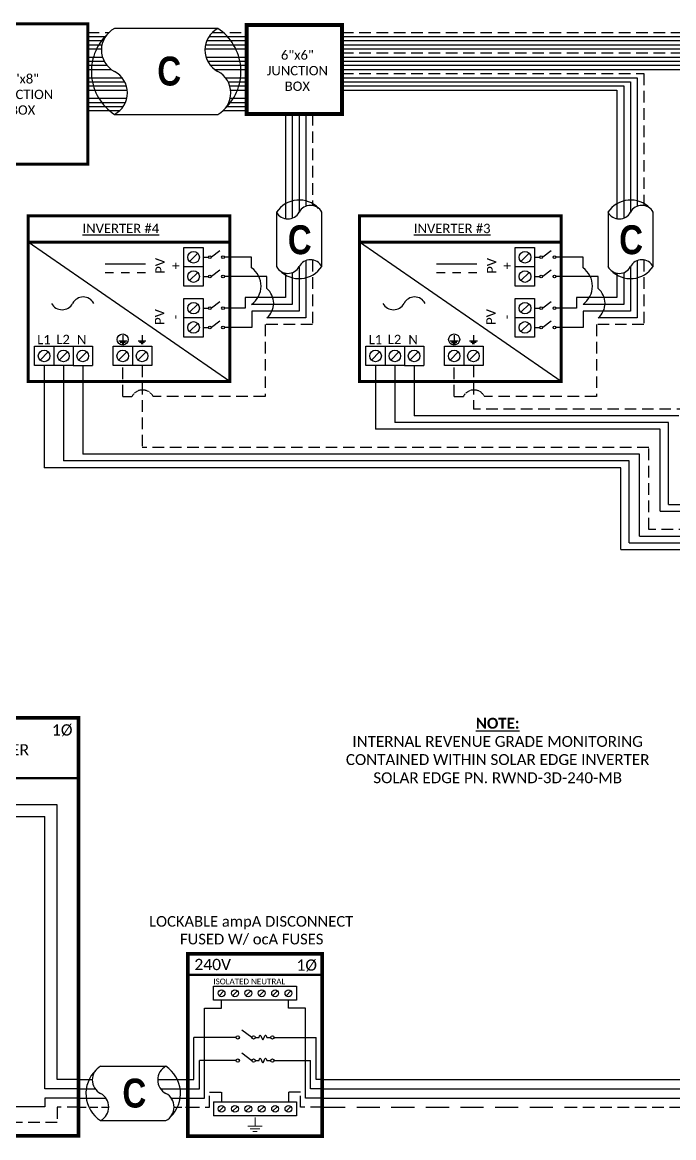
# Model space of a CAD drawing. Header units: feet. Extents: x 9097 to 9730, y 16029 to 16607.
# Drawn here: x 9309.2 to 9520.9, y 16223.7 to 16586.3 of the extents above; entities that cross this region are included whole.
import ezdxf

# ---------------------------------------------------------------- set-up
doc = ezdxf.new("R2010")
doc.units = ezdxf.units.FT
doc.header["$MEASUREMENT"] = 0
doc.linetypes.add('DASHED', pattern=[0.75, 0.5, -0.25])
doc.linetypes.add('HIDDEN', pattern=[0.375, 0.25, -0.125])
doc.styles.add('ONE LINE TXT', font='techb___.ttf')
doc.styles.get("Standard").update_dxf_attribs({"font": 'CALIBRI.TTF'})

# ---------------------------------------------------------------- blocks, each defined once
blk = doc.blocks.new('*U22')
at = {"color": 7}
blk.add_line((-79.14, 9), (0, 9), dxfattribs=at)
at = {"color": 10}
blk.add_line((-79.14, 6), (0, 6), dxfattribs=at)
at = {"color": 253}
blk.add_line((-79.14, 3), (0, 3), dxfattribs=at)
at = {"color": 92, "linetype": 'HIDDEN', "ltscale": 15}
blk.add_line((-79.14, 0), (0, 0), dxfattribs=at)
blk = doc.blocks.new('*U26')
at = {"color": 7}
blk.add_line((-79.14, 9), (0, 9), dxfattribs=at)
at = {"color": 10}
blk.add_line((-79.14, 6), (0, 6), dxfattribs=at)
at = {"color": 253}
blk.add_line((-79.14, 3), (0, 3), dxfattribs=at)
at = {"color": 92, "linetype": 'DASHED', "ltscale": 15}
blk.add_line((-79.14, 0), (0, 0), dxfattribs=at)
at = {"color": 1, "insert": (-22.08, 115.96), "char_height": 3.5433, "attachment_point": 5}
blk.add_mtext_dynamic_manual_height_columns('{\\fCalibri|b1|i0|c0|p34;\\LNOTE:\\P}INTERNAL REVENUE GRADE MONITORING\\PCONTAINED WITHIN SOLAR EDGE INVERTER\\PSOLAR EDGE PN. RWND-3D-240-MB', width=99.534, gutter_width=7.17, heights=[0], dxfattribs=at)
blk = doc.blocks.new('lineTapPanel')
at = {"linetype": 'Continuous'}
h = blk.add_hatch(color=254, dxfattribs=at)
h.dxf.hatch_style = 1
edge = h.paths.add_edge_path()
edge.add_arc((-38.44, 98.34), 1.11, 0, 360)
h = blk.add_hatch(color=254, dxfattribs=at)
h.dxf.hatch_style = 1
edge = h.paths.add_edge_path()
edge.add_arc((-42.47, 94.51), 1.11, 0, 360)
h = blk.add_hatch(color=1, dxfattribs=at)
h.dxf.hatch_style = 1
edge = h.paths.add_edge_path()
edge.add_arc((-42.47, 86.8), 0.291, 0, 360)
h = blk.add_hatch(color=1, dxfattribs=at)
h.dxf.hatch_style = 1
edge = h.paths.add_edge_path()
edge.add_arc((-38.44, 86.8), 0.291, 0, 360)
h = blk.add_hatch(color=1, dxfattribs=at)
h.dxf.hatch_style = 1
edge = h.paths.add_edge_path()
edge.add_arc((-42.47, 77.16), 0.291, 0, 360)
h = blk.add_hatch(color=1, dxfattribs=at)
h.dxf.hatch_style = 1
edge = h.paths.add_edge_path()
edge.add_arc((-38.44, 77.16), 0.291, 0, 360)
h = blk.add_hatch(color=1, dxfattribs=at)
h.dxf.hatch_style = 1
edge = h.paths.add_edge_path()
edge.add_arc((-38.44, 71.16), 0.528, 0, 360)
h = blk.add_hatch(color=1, dxfattribs=at)
h.dxf.hatch_style = 1
edge = h.paths.add_edge_path()
edge.add_arc((-42.47, 67.78), 0.528, 0, 360)
h = blk.add_hatch(color=1, dxfattribs=at)
h.dxf.hatch_style = 1
edge = h.paths.add_edge_path()
edge.add_arc((-38.44, 61.76), 0.528, 0, 360)
h = blk.add_hatch(color=1, dxfattribs=at)
h.dxf.hatch_style = 1
edge = h.paths.add_edge_path()
edge.add_arc((-42.47, 58.38), 0.528, 0, 360)
h = blk.add_hatch(color=1, dxfattribs=at)
h.dxf.hatch_style = 1
edge = h.paths.add_edge_path()
edge.add_arc((-38.44, 52.36), 0.528, 0, 360)
h = blk.add_hatch(color=1, dxfattribs=at)
h.dxf.hatch_style = 1
edge = h.paths.add_edge_path()
edge.add_arc((-42.47, 48.98), 0.528, 0, 360)
h = blk.add_hatch(color=1, dxfattribs=at)
h.dxf.hatch_style = 1
edge = h.paths.add_edge_path()
edge.add_arc((-42.47, 39.58), 0.528, 0, 360)
h = blk.add_hatch(color=1, dxfattribs=at)
h.dxf.hatch_style = 1
edge = h.paths.add_edge_path()
edge.add_arc((-38.44, 42.95), 0.528, 0, 360)
h = blk.add_hatch(color=1, dxfattribs=at)
h.dxf.hatch_style = 1
edge = h.paths.add_edge_path()
edge.add_arc((-38.44, 33.55), 0.528, 0, 360)
h = blk.add_hatch(color=1, dxfattribs=at)
h.dxf.hatch_style = 1
edge = h.paths.add_edge_path()
edge.add_arc((-42.47, 30.17), 0.528, 0, 360)
at = {"color": 155, "true_color": 0x647190}
blk.add_line((-80.92, 126.59), (0, 126.59), dxfattribs=at)
at = {"color": 253, "linetype": 'Continuous'}
for p, q in [((-100.73, 90.2), (-100.73, 109.7)), ((-76.04, 90.2), (-100.73, 90.2)), ((-76.04, 90.2), (-76.04, 22.16)), ((-76.04, 22.16), (-27.25, 22.16)), ((-27.25, 22.16), (-27.25, 17.57)), ((-27.25, 17.57), (-29.89, 17.57)), ((-11.01, 0.16), (-29.89, 0.16)), ((0, 3), (-11.01, 3)), ((-11.01, 3), (-11.01, 0.16))]:
    blk.add_line(p, q, dxfattribs=at)
at = {"color": 10, "linetype": 'Continuous'}
for p, q in [((-94.24, 94.51), (-94.24, 109.7)), ((-43.58, 94.51), (-94.24, 94.51)), ((-41.36, 94.51), (-10.98, 94.51)), ((-10.98, 6), (-10.98, 94.51)), ((-42.47, 87.09), (-42.47, 93.4)), ((-42.47, 30.17), (-42.47, 76.87)), ((-35.88, 67.78), (-45.04, 67.78)), ((-35.88, 58.38), (-45.04, 58.38)), ((-35.88, 48.98), (-45.04, 48.98)), ((-35.88, 39.58), (-45.04, 39.58)), ((-35.88, 30.17), (-45.04, 30.17)), ((0, 6), (-10.98, 6))]:
    blk.add_line(p, q, dxfattribs=at)
at = {"color": 7, "linetype": 'Continuous'}
for p, q in [((-87.75, 98.34), (-87.75, 109.7)), ((-39.56, 98.34), (-87.75, 98.34)), ((-6.96, 9), (-6.96, 98.34)), ((-38.44, 87.09), (-38.44, 97.23)), ((-38.44, 61.76), (-38.44, 76.87)), ((-35.88, 71.16), (-45.04, 71.16)), ((-38.44, 71.16), (-35.88, 71.16)), ((-45.04, 61.76), (-35.88, 61.76)), ((-35.88, 61.76), (-45.04, 61.76)), ((-38.44, 52.36), (-38.44, 61.76)), ((-45.04, 52.36), (-35.88, 52.36)), ((-35.88, 52.36), (-45.04, 52.36)), ((-38.44, 42.95), (-38.44, 52.36)), ((-45.04, 42.95), (-35.88, 42.95)), ((-35.88, 42.95), (-45.04, 42.95)), ((-38.44, 33.55), (-38.44, 42.95)), ((-35.88, 33.55), (-45.04, 33.55))]:
    blk.add_line(p, q, dxfattribs=at)
at = {"lineweight": 50}
blk.add_line((-80.92, 106.95), (0, 106.95), dxfattribs=at)
at = {"color": 7}
for p, q in [((-6.96, 98.34), (-37.33, 98.34)), ((0, 9), (-6.96, 9))]:
    blk.add_line(p, q, dxfattribs=at)
at = {"color": 1, "linetype": 'Continuous'}
for p, q in [((-51.03, -2.51), (-51.03, 20.23)), ((-46.49, 20.23), (-51.03, 20.23)), ((-46.49, 20.23), (-46.49, -2.51)), ((-34.43, -2.43), (-34.43, 20.16)), ((-29.89, 20.16), (-34.43, 20.16)), ((-29.89, 20.16), (-29.89, -2.43)), ((-46.49, -2.51), (-51.03, -2.51)), ((-29.89, -2.43), (-34.43, -2.43))]:
    blk.add_line(p, q, dxfattribs=at)
at = {"color": 4, "linetype": 'Continuous'}
for p, q in [((-47.97, 18.28), (-49.55, 16.71)), ((-31.37, 18.35), (-32.94, 16.78)), ((-47.97, 13.93), (-49.55, 12.36)), ((-31.37, 14), (-32.94, 12.43)), ((-47.97, 9.58), (-49.55, 8.01)), ((-31.37, 9.65), (-32.94, 8.08)), ((-47.97, 5.23), (-49.55, 3.66)), ((-31.37, 5.3), (-32.94, 3.73)), ((-47.97, 0.88), (-49.55, -0.69)), ((-31.37, 0.95), (-32.94, -0.62))]:
    blk.add_line(p, q, dxfattribs=at)
at = {"color": 92, "linetype": 'HIDDEN', "ltscale": 15}
for p, q in [((-51.03, 4.44), (-106.89, 4.44)), ((-106.89, 4.44), (-106.89, -4.87)), ((-75.84, -4.96), (-75.84, 0.09)), ((-75.84, 0.09), (-51.03, 0.09)), ((0, 0), (-6.96, 0)), ((-6.96, 0), (-6.96, -4.96)), ((-6.96, -4.96), (-75.84, -4.96))]:
    blk.add_line(p, q, dxfattribs=at)
at = {"color": 92, "linetype": 'Continuous', "ltscale": 15}
blk.add_line((-34.43, 0.09), (-46.49, 0.09), dxfattribs=at)
at = {"color": 92, "ltscale": 15}
blk.add_line((-106.89, -4.87), (-106.89, -24.84), dxfattribs=at)
at = {"lineweight": 50, "const_width": 1.19}
for points in [[(-103.67, 109.7), (-103.67, 126.59), (-84.82, 126.59), (-84.82, 109.7)], [(-80.92, -9.3), (-80.92, 126.59), (0, 126.59), (0, -9.3)]]:
    blk.add_lwpolyline(points, close=True, dxfattribs=at)
at = {"color": 92, "linetype": 'Continuous', "lineweight": 5, "ltscale": 0.05, "flags": 128}
for points in [[(-45.88, 10.97), (-41.2, 10.97)], [(-43.54, 13.81), (-43.54, 10.97)], [(-42.01, 10.1), (-45.07, 10.1)], [(-42.82, 9.23), (-44.25, 9.23)]]:
    blk.add_lwpolyline(points, dxfattribs=at)
at = {"color": 92, "linetype": 'Continuous', "ltscale": 4, "flags": 128}
for points in [[(-115.37, -24.84), (-98.41, -24.84)], [(-101.35, -27.98), (-112.43, -27.98)], [(-104.29, -31.12), (-109.49, -31.12)]]:
    blk.add_lwpolyline(points, dxfattribs=at)
at = {"linetype": 'Continuous'}
blk.add_circle((-94.24, 118.15), 7.15, dxfattribs=at)
at = {"color": 7, "linetype": 'Continuous'}
for centre in [(-38.44, 98.34), (-38.44, 98.34), (-42.47, 94.51)]:
    blk.add_circle(centre, 1.11, dxfattribs=at)
at = {"color": 1, "linetype": 'Continuous'}
for centre, radius in [((-42.47, 86.8), 0.291), ((-38.44, 86.8), 0.291), ((-42.47, 77.16), 0.291), ((-38.44, 77.16), 0.291), ((-38.44, 71.16), 0.528), ((-42.47, 67.78), 0.528), ((-38.44, 61.76), 0.528), ((-42.47, 58.38), 0.528), ((-38.44, 52.36), 0.528), ((-42.47, 48.98), 0.528), ((-42.47, 39.58), 0.528), ((-38.44, 42.95), 0.528), ((-38.44, 33.55), 0.528), ((-42.47, 30.17), 0.528)]:
    blk.add_circle(centre, radius, dxfattribs=at)
at = {"color": 4, "linetype": 'Continuous'}
for centre in [(-48.76, 17.49), (-32.16, 17.57), (-48.76, 13.14), (-32.16, 13.21), (-48.76, 8.79), (-32.16, 8.86), (-48.76, 4.44), (-32.16, 4.51), (-48.76, 0.09), (-32.16, 0.16)]:
    blk.add_circle(centre, 1.11, dxfattribs=at)
at = {"color": 1, "linetype": 'Continuous'}
for centre, radius, start, end in [((-50.14, 81.98), 9.06, 327.8708, 32.1292), ((-46.11, 81.98), 9.06, 327.8708, 32.1292), ((-48.03, 68.62), 3.93, 40.3392, 139.6608), ((-32.88, 68.62), 3.93, 40.3392, 139.6608), ((-48.03, 65.24), 3.93, 40.3392, 139.6608), ((-32.88, 65.24), 3.93, 40.3392, 139.6608), ((-48.03, 59.21), 3.93, 40.3392, 139.6608), ((-32.88, 59.21), 3.93, 40.3392, 139.6608), ((-48.03, 55.84), 3.93, 40.3392, 139.6608), ((-32.88, 55.84), 3.93, 40.3392, 139.6608), ((-48.03, 49.81), 3.93, 40.3392, 139.6608), ((-32.88, 49.81), 3.93, 40.3392, 139.6608), ((-48.03, 46.43), 3.93, 40.3392, 139.6608), ((-32.88, 46.43), 3.93, 40.3392, 139.6608), ((-48.03, 40.41), 3.93, 40.3392, 139.6608), ((-32.88, 40.41), 3.93, 40.3392, 139.6608), ((-48.03, 37.03), 3.93, 40.3392, 139.6608), ((-32.88, 37.03), 3.93, 40.3392, 139.6608), ((-48.03, 31.01), 3.93, 40.3392, 139.6608), ((-32.88, 31.01), 3.93, 40.3392, 139.6608), ((-48.03, 27.63), 3.93, 40.3392, 139.6608), ((-32.88, 27.63), 3.93, 40.3392, 139.6608)]:
    blk.add_arc(centre, radius, start, end, dxfattribs=at)
at = {"color": 253, "linetype": 'Continuous', "style": 'ONE LINE TXT'}
blk.add_text('M', height=9.38, dxfattribs=at).set_placement((-98.8, 113.43))
at = {"color": 4, "linetype": 'Continuous'}
blk.add_text('NEUTRAL', height=1.874, rotation=90, dxfattribs=at).set_placement((-35.08, 4.08))
at = {"color": 1, "attachment_point": 5}
for s, width, gutter_width, heights, insert, char_height in [('EXISTING\\P1Ø 120/240V UTILITY METER', 37.8067, 7.17, [0], (-123.35, 118.13), 3.5433), ('240V', 0.1481, 0.75, [0], (-72.39, 122.54), 3.658), ('1Ø', 0.1481, 0.75, [0], (-5.31, 122.54), 3.658), ('serA MAIN BREAKER\\PnwA BUSBAR', 72.4998, 0.75, [0], (-39.75, 113.14), 3.6576), ('EXISTING MAIN BREAKER LOAD CENTER INSULATED LINE TAPS INSTALLED ON MAIN FEEDERS\\P{\\fVerdana|b1|i0|c0|p34;NEC 705.12(A)}', 98.9176, 7.17, [106.42], (-39.63, -23.42), 3.6576)]:
    blk.add_mtext_dynamic_manual_height_columns(s, width=width, gutter_width=gutter_width, heights=heights, dxfattribs=dict(at, insert=insert, char_height=char_height))
at = {"color": 4, "linetype": 'Continuous', "insert": (-46.25, 82.15), "char_height": 1.874, "attachment_point": 5, "rotation": 90}
blk.add_mtext_dynamic_manual_height_columns('2pserA\\PMAIN', width=0.1481, gutter_width=0.75, heights=[0], dxfattribs=at)
blk = doc.blocks.new('*U25')
at = {"color": 7}
blk.add_blockref('lineTapPanel', (0, 0), dxfattribs=at)
blk = doc.blocks.new('*U31')
at = {"color": 1, "linetype": 'Continuous', "insert": (-21.28, 0.3), "char_height": 9.3833, "attachment_point": 1, "style": 'ONE LINE TXT'}
blk.add_mtext_dynamic_manual_height_columns('{\\W1;\\C256;C}', width=0.1385, gutter_width=2.13, heights=[0], dxfattribs=at)
blk = doc.blocks.new('*U29')
at = {"color": 7, "linetype": 'Continuous'}
for p, q in [((-7.14, 13.31), (-28.39, 13.31)), ((-28.39, -4.31), (-7.14, -4.31))]:
    blk.add_line(p, q, dxfattribs=at)
at = {"color": 7}
for p, q in [((-35.53, 9), (-31.05, 9)), ((-9.81, 9), (0, 9))]:
    blk.add_line(p, q, dxfattribs=at)
at = {"color": 10}
for p, q in [((-35.53, 6), (-30.11, 6)), ((-8.87, 6), (0, 6))]:
    blk.add_line(p, q, dxfattribs=at)
at = {"color": 253}
for p, q in [((-35.53, 3), (-26.66, 3)), ((-5.41, 3), (0, 3))]:
    blk.add_line(p, q, dxfattribs=at)
at = {"color": 92, "linetype": 'HIDDEN', "ltscale": 10}
for p, q in [((-4.48, 0), (0, 0)), ((-35.53, 0), (-25.72, 0))]:
    blk.add_line(p, q, dxfattribs=at)
at = {"color": 7, "linetype": 'Continuous'}
for centre, start, end in [((-22.54, 4.5), 133.9732, 236.4265), ((-12.99, 4.5), 313.9732, 56.4265)]:
    blk.add_arc(centre, 10.58, start, end, dxfattribs=at)
at = {"linetype": 'Continuous'}
for centre, start, end in [((-26.08, 8.91), 117.6639, 242.3361), ((-4.83, 8.91), 117.6639, 242.3361), ((-30.7, 0.09), 297.6639, 62.3361), ((-9.45, 0.09), 297.6639, 62.3361)]:
    blk.add_arc(centre, 4.98, start, end, dxfattribs=at)
blk = doc.blocks.new('*U23')
at = {"lineweight": 50}
blk.add_line((-43.61, 43.06), (0, 43.06), dxfattribs=at)
at = {"color": 1, "linetype": 'Continuous'}
for p, q in [((-35.27, 34.78), (-35.27, 39.32)), ((-35.27, 39.32), (-8.32, 39.32)), ((-8.32, 39.32), (-8.32, 34.78)), ((-8.32, 34.78), (-35.27, 34.78)), ((-26.07, 25.18), (-22.81, 22.74)), ((-21.73, 22.73), (-20.49, 22.73)), ((-17.94, 22.73), (-16.7, 22.73)), ((-26.07, 17.65), (-22.81, 15.2)), ((-21.73, 15.2), (-20.49, 15.2)), ((-17.94, 15.2), (-16.7, 15.2)), ((-35.27, 1.76), (-8.32, 1.76)), ((-35.27, 1.76), (-35.27, -2.78)), ((-8.32, 1.76), (-8.32, -2.78)), ((-8.32, -2.78), (-35.27, -2.78))]:
    blk.add_line(p, q, dxfattribs=at)
at = {"color": 4, "linetype": 'Continuous'}
for p, q in [((-31.89, 37.83), (-33.46, 36.26)), ((-27.53, 37.83), (-29.11, 36.26)), ((-23.18, 37.83), (-24.76, 36.26)), ((-18.83, 37.83), (-20.41, 36.26)), ((-14.48, 37.83), (-16.06, 36.26)), ((-10.13, 37.83), (-11.7, 36.26)), ((-31.89, 0.28), (-33.46, -1.3)), ((-27.53, 0.28), (-29.11, -1.3)), ((-23.18, 0.28), (-24.76, -1.3)), ((-18.83, 0.28), (-20.41, -1.3)), ((-14.48, 0.28), (-16.06, -1.3)), ((-10.13, 0.28), (-11.7, -1.3))]:
    blk.add_line(p, q, dxfattribs=at)
at = {"color": 253, "linetype": 'Continuous'}
for p, q in [((-32.67, 32.17), (-32.67, 34.78)), ((-10.92, 32.17), (-10.92, 34.78)), ((-38.16, 3), (-38.16, 32.17)), ((-38.16, 32.17), (-32.67, 32.17)), ((-5.43, 32.17), (-10.92, 32.17)), ((-5.43, 3), (-5.43, 32.17)), ((-43.61, 3), (-38.16, 3)), ((0, 3), (-5.43, 3))]:
    blk.add_line(p, q, dxfattribs=at)
at = {"color": 7, "linetype": 'Continuous'}
for p, q in [((-27.97, 22.73), (-41.66, 22.73)), ((-41.66, 9), (-41.66, 22.73)), ((-15.62, 22.73), (-1.93, 22.73)), ((-1.93, 9), (-1.93, 22.73))]:
    blk.add_line(p, q, dxfattribs=at)
at = {"color": 10, "linetype": 'Continuous'}
for p, q in [((-27.97, 15.2), (-39.8, 15.2)), ((-39.8, 6), (-39.8, 15.2)), ((-15.62, 15.2), (-3.79, 15.19)), ((-3.79, 6), (-3.79, 15.2)), ((-43.61, 6), (-39.8, 6)), ((0, 6), (-3.79, 6))]:
    blk.add_line(p, q, dxfattribs=at)
at = {"color": 7}
for p, q in [((-43.61, 9), (-41.66, 9)), ((0, 9), (-1.93, 9))]:
    blk.add_line(p, q, dxfattribs=at)
at = {"color": 92, "linetype": 'HIDDEN', "ltscale": 15}
for p, q in [((-36.58, 0), (-36.58, 4.9)), ((-36.58, 4.9), (-32.67, 4.9)), ((-32.67, 4.9), (-32.67, 1.76)), ((-7.01, 4.9), (-10.92, 4.9)), ((-10.92, 4.9), (-10.92, 1.76)), ((-7.01, 0), (-7.01, 4.9)), ((-43.61, 0), (-36.58, 0)), ((0, 0), (-7.01, 0))]:
    blk.add_line(p, q, dxfattribs=at)
at = {"lineweight": 50, "const_width": 1.19}
blk.add_lwpolyline([(-43.61, -9.34), (-43.61, 49.84), (0, 49.84), (0, -9.34)], close=True, dxfattribs=at)
at = {"color": 92, "linetype": 'Continuous', "lineweight": 5, "ltscale": 0.05, "flags": 128}
for points in [[(-21.8, -3.32), (-21.8, -6.17)], [(-24.14, -6.17), (-19.45, -6.17)], [(-20.27, -7.03), (-23.32, -7.03)], [(-21.08, -7.9), (-22.51, -7.9)]]:
    blk.add_lwpolyline(points, dxfattribs=at)
at = {"color": 4, "linetype": 'Continuous'}
for centre in [(-32.67, 37.05), (-28.32, 37.05), (-23.97, 37.05), (-19.62, 37.05), (-15.27, 37.05), (-10.92, 37.05), (-32.67, -0.51), (-28.32, -0.51), (-23.97, -0.51), (-19.62, -0.51), (-15.27, -0.51), (-10.92, -0.51)]:
    blk.add_circle(centre, 1.11, dxfattribs=at)
at = {"color": 1, "linetype": 'Continuous'}
for centre in [(-27.43, 22.73), (-22.27, 22.73), (-16.16, 22.73), (-27.43, 15.2), (-22.27, 15.2), (-16.16, 15.19)]:
    blk.add_circle(centre, 0.541, dxfattribs=at)
for points in [[(-20.49, 22.73), (-20.12, 23.49), (-19.22, 21.97), (-18.39, 23.49), (-17.94, 22.73)], [(-20.49, 15.2), (-20.12, 15.96), (-19.22, 14.43), (-18.39, 15.96), (-17.94, 15.2)]]:
    blk.add_spline(points, degree=3, dxfattribs=at)
at = {"color": 7}
blk.add_blockref('*U29', (-43.61, 0), dxfattribs=at)
at = {"color": 4, "linetype": 'Continuous'}
blk.add_text('ISOLATED NEUTRAL', height=1.8743, dxfattribs=at).set_placement((-35.32, 39.97))
at = {"color": 1}
for s, width, gutter_width, heights, insert, char_height, attachment_point in [('\\A1;\\pi2.6661;LOCKABLE ampA DISCONNECT \\P\\pi12.722;FUSED W/ ocA FUSES', 71.8931, 92.23, [18.56], (-58.88, 62.16), 3.4544, 1), ('240V', 0.1481, 0.75, [0], (-35.55, 46.4), 3.658, 5), ('1Ø', 0.1481, 0.75, [0], (-4.98, 46.1), 3.658, 5), ('\\A1;\\pi5.5987,t23.887;SQUARE D\\P\\pi5.8899,t24.178;PN: #####', 35.0816, 28.88, [13.54], (-39.35, -12.75), 3.6576, 1)]:
    blk.add_mtext_dynamic_manual_height_columns(s, width=width, gutter_width=gutter_width, heights=heights, dxfattribs=dict(at, insert=insert, char_height=char_height, attachment_point=attachment_point))

msp = doc.modelspace()

# ---------------------------------------------------------------- linework, layer by layer
at = {"color": 92, "linetype": 'HIDDEN', "ltscale": 15}
for p, q in [((9330.46, 16582.98), (9337.35, 16582.98)), ((9370.98, 16582.98), (9382.06, 16582.98)), ((9413.06, 16582.98), (9726.57, 16582.98)), ((9413.06, 16576.29), (9618.87, 16576.29)), ((9413.06, 16569.6), (9511.17, 16569.6)), ((9511.17, 16569.6), (9511.17, 16526.71)), ((9403.47, 16556.44), (9403.47, 16526.71)), ((9403.47, 16509.03), (9403.47, 16488.02)), ((9511.17, 16509.03), (9511.17, 16488.02)), ((9403.47, 16488.02), (9388.07, 16488.02)), ((9388.07, 16488.02), (9388.07, 16464.65)), ((9511.17, 16488.02), (9495.77, 16488.02)), ((9495.77, 16488.02), (9495.77, 16464.65)), ((9341.82, 16464.65), (9341.82, 16474.67)), ((9348.09, 16474.67), (9348.09, 16448.05)), ((9449.52, 16464.65), (9449.52, 16474.67)), ((9455.79, 16474.67), (9455.79, 16460.55)), ((9341.82, 16464.65), (9344.82, 16464.65)), ((9388.07, 16464.65), (9351.67, 16464.65)), ((9449.52, 16464.65), (9452.52, 16464.65)), ((9495.77, 16464.65), (9459.37, 16464.65)), ((9525.59, 16460.55), (9455.79, 16460.55)), ((9512.78, 16448.05), (9348.09, 16448.05)), ((9512.78, 16421.43), (9512.78, 16448.05)), ((9666.94, 16421.43), (9512.78, 16421.43))]:
    msp.add_line(p, q, dxfattribs=at)
at = {"color": 10, "linetype": 'Continuous'}
for p, q in [((9330.46, 16581.64), (9336.22, 16581.64)), ((9369.85, 16581.64), (9382.06, 16581.64)), ((9413.06, 16581.64), (9724.38, 16581.64)), ((9330.46, 16578.97), (9335.08, 16578.97)), ((9368.71, 16578.97), (9382.06, 16578.97)), ((9413.06, 16578.97), (9720.02, 16578.97)), ((9330.46, 16574.96), (9335.24, 16574.96)), ((9368.87, 16574.96), (9382.06, 16574.96)), ((9413.06, 16574.96), (9616.69, 16574.95)), ((9330.46, 16572.28), (9336.67, 16572.28)), ((9370.3, 16572.28), (9382.06, 16572.28)), ((9413.06, 16572.28), (9612.32, 16572.28)), ((9330.46, 16568.26), (9341.58, 16568.26)), ((9375.21, 16568.26), (9382.06, 16568.26)), ((9413.06, 16568.26), (9508.99, 16568.26)), ((9508.99, 16568.26), (9508.99, 16526.46)), ((9330.46, 16565.59), (9343, 16565.59)), ((9376.62, 16565.59), (9382.06, 16565.59)), ((9413.06, 16565.59), (9504.62, 16565.58)), ((9504.62, 16565.58), (9504.62, 16522.58)), ((9330.46, 16561.57), (9343.14, 16561.57)), ((9376.77, 16561.57), (9382.06, 16561.57)), ((9330.46, 16558.89), (9341.98, 16558.89)), ((9375.6, 16558.89), (9382.06, 16558.89)), ((9396.92, 16556.44), (9396.92, 16522.58)), ((9401.29, 16556.44), (9401.29, 16526.46)), ((9383.71, 16509.88), (9374.86, 16509.88)), ((9383.71, 16506.47), (9383.71, 16509.88)), ((9401.29, 16508.79), (9401.29, 16490.2)), ((9491.41, 16509.88), (9482.56, 16509.88)), ((9491.41, 16506.47), (9491.41, 16509.88)), ((9508.99, 16508.79), (9508.99, 16490.2)), ((9396.92, 16504.9), (9396.92, 16494.57)), ((9504.62, 16504.9), (9504.62, 16494.57)), ((9388.66, 16503.62), (9374.86, 16503.62)), ((9388.66, 16499.69), (9388.66, 16503.62)), ((9496.36, 16503.62), (9482.56, 16503.62)), ((9496.36, 16499.69), (9496.36, 16503.62)), ((9396.92, 16494.57), (9383.71, 16494.57)), ((9504.62, 16494.57), (9491.41, 16494.57)), ((9401.29, 16490.2), (9388.66, 16490.2)), ((9508.99, 16490.2), (9496.36, 16490.2)), ((9322.54, 16474.67), (9322.54, 16443.67)), ((9430.24, 16474.67), (9430.24, 16456.17)), ((9519.18, 16456.17), (9430.24, 16456.17)), ((9519.18, 16429.56), (9519.18, 16456.17)), ((9506.37, 16443.67), (9322.54, 16443.67)), ((9506.37, 16417.05), (9506.37, 16443.67)), ((9519.18, 16429.56), (9676.65, 16429.56)), ((9506.37, 16417.05), (9669.02, 16417.05))]:
    msp.add_line(p, q, dxfattribs=at)
at = {"color": 7, "linetype": 'Continuous'}
for p, q in [((9372.74, 16584.24), (9339.11, 16584.24)), ((9330.46, 16580.3), (9335.5, 16580.3)), ((9330.46, 16577.63), (9334.9, 16577.63)), ((9368.53, 16577.63), (9382.06, 16577.63)), ((9369.13, 16580.3), (9382.06, 16580.3)), ((9413.06, 16580.3), (9722.2, 16580.3)), ((9413.06, 16577.63), (9717.84, 16577.63)), ((9330.46, 16573.62), (9335.79, 16573.62)), ((9330.46, 16570.94), (9338.07, 16570.94)), ((9369.42, 16573.62), (9382.06, 16573.62)), ((9371.7, 16570.94), (9382.06, 16570.94)), ((9413.06, 16573.62), (9614.5, 16573.62)), ((9413.06, 16570.94), (9610.14, 16570.94)), ((9330.46, 16566.92), (9342.45, 16566.92)), ((9376.08, 16566.92), (9382.06, 16566.92)), ((9413.06, 16566.92), (9506.81, 16566.92)), ((9506.81, 16566.92), (9506.81, 16524.45)), ((9330.46, 16564.24), (9343.28, 16564.24)), ((9376.91, 16564.24), (9382.06, 16564.24)), ((9413.06, 16564.24), (9502.44, 16564.24)), ((9502.44, 16564.24), (9502.44, 16522.39)), ((9330.46, 16560.23), (9342.7, 16560.23)), ((9376.33, 16560.23), (9382.06, 16560.23)), ((9330.46, 16557.55), (9340.83, 16557.55)), ((9339.11, 16556.33), (9372.74, 16556.33)), ((9374.46, 16557.55), (9382.06, 16557.55)), ((9394.74, 16556.44), (9394.74, 16522.39)), ((9399.11, 16556.44), (9399.11, 16524.45)), ((9391.82, 16524.54), (9391.82, 16506.86)), ((9406.49, 16506.86), (9406.49, 16524.54)), ((9499.52, 16524.54), (9499.52, 16506.86)), ((9514.18, 16506.86), (9514.18, 16524.54)), ((9376.65, 16469.54), (9311.1, 16514.78)), ((9484.34, 16469.54), (9418.8, 16514.78)), ((9349.23, 16507.62), (9336.11, 16507.62)), ((9399.11, 16506.78), (9399.11, 16492.38)), ((9456.93, 16507.62), (9443.81, 16507.62)), ((9506.81, 16506.78), (9506.81, 16492.38)), ((9338.85, 16504.78), (9336.11, 16504.78)), ((9344.04, 16504.78), (9341.3, 16504.78)), ((9349.23, 16504.78), (9346.49, 16504.78)), ((9394.74, 16504.71), (9394.74, 16496.75)), ((9446.55, 16504.78), (9443.81, 16504.78)), ((9451.74, 16504.78), (9449, 16504.78)), ((9456.93, 16504.78), (9454.19, 16504.78)), ((9502.44, 16504.71), (9502.44, 16496.75)), ((9394.74, 16496.75), (9381.56, 16496.75)), ((9381.56, 16496.75), (9381.56, 16493.33)), ((9502.44, 16496.75), (9489.26, 16496.75)), ((9489.26, 16496.75), (9489.26, 16493.33)), ((9381.56, 16493.33), (9374.86, 16493.33)), ((9399.11, 16492.38), (9383.75, 16492.38)), ((9383.75, 16492.38), (9383.75, 16487.06)), ((9489.26, 16493.33), (9482.56, 16493.33)), ((9506.81, 16492.38), (9491.45, 16492.38)), ((9491.45, 16492.38), (9491.45, 16487.06)), ((9383.75, 16487.06), (9374.86, 16487.06)), ((9491.45, 16487.06), (9482.56, 16487.06)), ((9316.27, 16474.67), (9316.27, 16441.48)), ((9423.97, 16474.67), (9423.97, 16453.99)), ((9516.5, 16453.99), (9423.97, 16453.99)), ((9516.5, 16427.37), (9516.5, 16453.99)), ((9503.69, 16441.48), (9316.27, 16441.48)), ((9503.69, 16414.87), (9503.69, 16441.48)), ((9516.5, 16427.37), (9676.75, 16427.37)), ((9503.69, 16414.87), (9669.13, 16414.87))]:
    msp.add_line(p, q, dxfattribs=at)
at = {"color": 1, "linetype": 'Continuous'}
for p, q in [((9361.7, 16500.48), (9361.7, 16513.02)), ((9361.7, 16513.02), (9367.97, 16513.02)), ((9361.7, 16500.48), (9361.7, 16513.02)), ((9367.97, 16513.02), (9367.97, 16500.48)), ((9367.97, 16513.02), (9367.97, 16506.75)), ((9469.4, 16500.48), (9469.4, 16513.02)), ((9469.4, 16513.02), (9475.67, 16513.02)), ((9469.4, 16500.48), (9469.4, 16513.02)), ((9475.67, 16513.02), (9475.67, 16500.48)), ((9475.67, 16513.02), (9475.67, 16506.75)), ((9367.97, 16509.88), (9369.67, 16509.88)), ((9373.32, 16511.93), (9370.61, 16509.9)), ((9475.67, 16509.88), (9477.37, 16509.88)), ((9481.02, 16511.93), (9478.31, 16509.9)), ((9367.97, 16506.75), (9361.7, 16506.75)), ((9373.32, 16505.66), (9370.61, 16503.63)), ((9475.67, 16506.75), (9469.4, 16506.75)), ((9481.02, 16505.66), (9478.31, 16503.63)), ((9367.97, 16503.62), (9369.67, 16503.62)), ((9475.67, 16503.62), (9477.37, 16503.62)), ((9367.97, 16500.48), (9361.7, 16500.48)), ((9475.67, 16500.48), (9469.4, 16500.48)), ((9361.7, 16483.93), (9361.7, 16496.46)), ((9361.7, 16496.46), (9367.97, 16496.46)), ((9367.97, 16496.46), (9367.97, 16490.19)), ((9373.32, 16495.38), (9370.61, 16493.35)), ((9469.4, 16483.93), (9469.4, 16496.46)), ((9469.4, 16496.46), (9475.67, 16496.46)), ((9475.67, 16496.46), (9475.67, 16490.19)), ((9481.02, 16495.38), (9478.31, 16493.35)), ((9367.97, 16493.33), (9369.67, 16493.33)), ((9475.67, 16493.33), (9477.37, 16493.33)), ((9367.97, 16490.19), (9361.7, 16490.19)), ((9367.97, 16490.19), (9367.97, 16483.93)), ((9367.97, 16487.06), (9369.67, 16487.06)), ((9373.32, 16489.11), (9370.61, 16487.08)), ((9475.67, 16490.19), (9469.4, 16490.19)), ((9475.67, 16490.19), (9475.67, 16483.93)), ((9475.67, 16487.06), (9477.37, 16487.06)), ((9481.02, 16489.11), (9478.31, 16487.08)), ((9367.97, 16483.93), (9361.7, 16483.93)), ((9475.67, 16483.93), (9469.4, 16483.93)), ((9313.14, 16480.94), (9325.68, 16480.94)), ((9313.14, 16474.67), (9313.14, 16480.94)), ((9313.14, 16480.94), (9319.41, 16480.94)), ((9319.41, 16480.94), (9319.41, 16474.67)), ((9325.68, 16480.94), (9325.68, 16474.67)), ((9325.68, 16480.94), (9331.95, 16480.94)), ((9331.95, 16480.94), (9331.95, 16474.67)), ((9338.69, 16480.94), (9351.23, 16480.94)), ((9338.69, 16474.67), (9338.69, 16480.94)), ((9338.69, 16480.94), (9344.96, 16480.94)), ((9344.96, 16480.94), (9344.96, 16474.67)), ((9351.23, 16480.94), (9351.23, 16474.67)), ((9420.84, 16480.94), (9433.38, 16480.94)), ((9420.84, 16474.67), (9420.84, 16480.94)), ((9420.84, 16480.94), (9427.11, 16480.94)), ((9427.11, 16480.94), (9427.11, 16474.67)), ((9433.38, 16480.94), (9433.38, 16474.67)), ((9433.38, 16480.94), (9439.64, 16480.94)), ((9439.64, 16480.94), (9439.64, 16474.67)), ((9446.39, 16480.94), (9458.93, 16480.94)), ((9446.39, 16474.67), (9446.39, 16480.94)), ((9446.39, 16480.94), (9452.66, 16480.94)), ((9452.66, 16480.94), (9452.66, 16474.67)), ((9458.93, 16480.94), (9458.93, 16474.67)), ((9325.68, 16474.67), (9313.14, 16474.67)), ((9325.68, 16474.67), (9331.95, 16474.67)), ((9351.23, 16474.67), (9338.69, 16474.67)), ((9433.38, 16474.67), (9420.84, 16474.67)), ((9433.38, 16474.67), (9439.64, 16474.67)), ((9458.93, 16474.67), (9446.39, 16474.67))]:
    msp.add_line(p, q, dxfattribs=at)
at = {"color": 4, "linetype": 'Continuous'}
for p, q in [((9366.18, 16511.22), (9363.5, 16508.55)), ((9473.87, 16511.22), (9471.2, 16508.55)), ((9366.18, 16504.95), (9363.5, 16502.28)), ((9473.87, 16504.95), (9471.2, 16502.28)), ((9366.18, 16494.67), (9363.5, 16491.99)), ((9473.87, 16494.67), (9471.2, 16491.99)), ((9366.18, 16488.4), (9363.5, 16485.72)), ((9473.87, 16488.4), (9471.2, 16485.72)), ((9317.61, 16479.14), (9314.93, 16476.46)), ((9323.88, 16479.14), (9321.2, 16476.46)), ((9330.15, 16479.14), (9327.47, 16476.46)), ((9343.16, 16479.14), (9340.49, 16476.46)), ((9349.43, 16479.14), (9346.76, 16476.46)), ((9425.31, 16479.14), (9422.63, 16476.46)), ((9431.58, 16479.14), (9428.9, 16476.46)), ((9437.85, 16479.14), (9435.17, 16476.46)), ((9450.86, 16479.14), (9448.18, 16476.46)), ((9457.13, 16479.14), (9454.45, 16476.46))]:
    msp.add_line(p, q, dxfattribs=at)
at = {"color": 253, "linetype": 'Continuous'}
for p, q in [((9328.81, 16474.67), (9328.81, 16445.86)), ((9436.51, 16474.67), (9436.51, 16458.36)), ((9522.56, 16458.36), (9436.51, 16458.36)), ((9509.75, 16445.86), (9328.81, 16445.86)), ((9509.75, 16419.24), (9509.75, 16445.86)), ((9509.75, 16419.24), (9666.87, 16419.24))]:
    msp.add_line(p, q, dxfattribs=at)
at = {"lineweight": 50}
for points, const_width in [([(9330.46, 16540.11), (9287.14, 16540.11), (9287.14, 16585.77), (9330.46, 16585.77)], 0.986), ([(9413.06, 16556.44), (9382.06, 16556.44), (9382.06, 16585.39), (9413.06, 16585.39)], 1.27), ([(9311.1, 16469.54), (9311.1, 16523.34), (9376.65, 16523.34), (9376.65, 16469.54)], 0.986), ([(9311.1, 16514.78), (9311.1, 16523.34), (9376.65, 16523.34), (9376.65, 16514.78)], 0.986), ([(9418.8, 16469.54), (9418.8, 16523.34), (9484.34, 16523.34), (9484.34, 16469.54)], 0.986), ([(9418.8, 16514.78), (9418.8, 16523.34), (9484.34, 16523.34), (9484.34, 16514.78)], 0.986)]:
    msp.add_lwpolyline(points, close=True, dxfattribs=dict(at, const_width=const_width))
at = {"color": 92, "linetype": 'Continuous', "flags": 128}
for points in [[(9341.82, 16484.61), (9341.82, 16482.69)], [(9348.09, 16484.61), (9348.09, 16482.69)], [(9449.52, 16484.61), (9449.52, 16482.69)], [(9455.79, 16484.61), (9455.79, 16482.69)], [(9340.54, 16482.69), (9343.1, 16482.69)], [(9342.66, 16482.22), (9340.99, 16482.22)], [(9346.81, 16482.69), (9349.37, 16482.69)], [(9348.93, 16482.22), (9347.26, 16482.22)], [(9448.24, 16482.69), (9450.8, 16482.69)], [(9450.36, 16482.22), (9448.69, 16482.22)], [(9454.51, 16482.69), (9457.07, 16482.69)], [(9456.63, 16482.22), (9454.95, 16482.22)]]:
    msp.add_lwpolyline(points, dxfattribs=at)
at = {"color": 92, "linetype": 'HIDDEN', "flags": 128}
for points in [[(9342.21, 16481.75), (9341.43, 16481.75)], [(9348.48, 16481.75), (9347.7, 16481.75)], [(9449.91, 16481.75), (9449.13, 16481.75)], [(9456.18, 16481.75), (9455.4, 16481.75)]]:
    msp.add_lwpolyline(points, dxfattribs=at)
at = {"color": 4, "linetype": 'Continuous'}
for centre in [(9364.84, 16509.88), (9472.54, 16509.88), (9364.84, 16503.62), (9472.54, 16503.62), (9364.84, 16493.33), (9472.54, 16493.33), (9364.84, 16487.06), (9472.54, 16487.06), (9316.27, 16477.8), (9322.54, 16477.8), (9328.81, 16477.8), (9341.82, 16477.8), (9348.09, 16477.8), (9423.97, 16477.8), (9430.24, 16477.8), (9436.51, 16477.8), (9449.52, 16477.8), (9455.79, 16477.8)]:
    msp.add_circle(centre, 1.89, dxfattribs=at)
at = {"color": 1, "linetype": 'Continuous'}
for centre in [(9370.12, 16509.88), (9374.41, 16509.88), (9477.82, 16509.88), (9482.11, 16509.88), (9370.12, 16503.62), (9374.41, 16503.62), (9477.82, 16503.62), (9482.11, 16503.62), (9370.12, 16493.33), (9374.41, 16493.33), (9477.82, 16493.33), (9482.11, 16493.33), (9370.12, 16487.06), (9374.41, 16487.06), (9477.82, 16487.06), (9482.11, 16487.06)]:
    msp.add_circle(centre, 0.45, dxfattribs=at)
at = {"color": 92, "linetype": 'Continuous'}
for centre in [(9341.82, 16483.15), (9449.52, 16483.15)]:
    msp.add_circle(centre, 1.8, dxfattribs=at)
at = {"color": 7, "linetype": 'Continuous'}
for centre, radius, start, end in [((9348.37, 16570.29), 16.75, 133.9732, 236.4265), ((9363.48, 16570.29), 16.75, 313.9732, 56.4265), ((9399.15, 16519.67), 8.8, 43.9732, 146.4265), ((9506.85, 16519.67), 8.8, 43.9732, 146.4265), ((9399.15, 16511.73), 8.8, 223.9732, 326.4265), ((9506.85, 16511.73), 8.8, 223.9732, 326.4265)]:
    msp.add_arc(centre, radius, start, end, dxfattribs=at)
at = {"linetype": 'Continuous'}
for centre, radius, start, end in [((9342.77, 16577.26), 7.88, 117.6639, 242.3361), ((9376.4, 16577.26), 7.88, 117.6639, 242.3361), ((9335.46, 16563.31), 7.88, 297.6639, 62.3361), ((9369.08, 16563.31), 7.88, 297.6639, 62.3361), ((9402.82, 16522.62), 4.14, 27.6639, 152.3361), ((9510.52, 16522.62), 4.14, 27.6639, 152.3361), ((9395.48, 16526.46), 4.14, 207.6639, 332.3361), ((9503.18, 16526.46), 4.14, 207.6639, 332.3361), ((9402.82, 16504.94), 4.14, 27.6639, 152.3361), ((9510.52, 16504.94), 4.14, 27.6639, 152.3361), ((9395.48, 16508.78), 4.14, 207.6639, 332.3361), ((9503.18, 16508.78), 4.14, 207.6639, 332.3361), ((9322.11, 16496.69), 3.87, 207.6639, 332.3361), ((9328.97, 16493.1), 3.87, 27.6639, 152.3361), ((9429.81, 16496.69), 3.87, 207.6639, 332.3361), ((9436.67, 16493.1), 3.87, 27.6639, 152.3361)]:
    msp.add_arc(centre, radius, start, end, dxfattribs=at)
at = {"color": 10, "linetype": 'Continuous'}
for centre, radius, start, end in [((9379.44, 16500.52), 7.32, 305.6505, 54.3495), ((9487.14, 16500.52), 7.32, 305.6505, 54.3495), ((9384.69, 16494.94), 6.18, 309.9338, 50.0662), ((9492.39, 16494.94), 6.18, 309.9338, 50.0662)]:
    msp.add_arc(centre, radius, start, end, dxfattribs=at)
at = {"color": 92, "linetype": 'HIDDEN', "ltscale": 0.3}
for centre in [(9348.25, 16462.86), (9455.95, 16462.86)]:
    msp.add_arc(centre, 3.87, 27.6639, 152.3361, dxfattribs=at)

# ---------------------------------------------------------------- block references
at = {"color": 7}
for name, p in [('*U25', (9327.46, 16233.56)), ('*U26', (9485.74, 16233.56)), ('*U23', (9406.6, 16233.56)), ('*U22', (9564.88, 16233.56))]:
    msp.add_blockref(name, p, dxfattribs=at)
at = {"color": 3}
msp.add_blockref('*U31', (9362.99, 16242.56), dxfattribs=at)

# ---------------------------------------------------------------- texts
at = {"color": 1, "linetype": 'Continuous'}
for s, p in [('%%UINVERTER #4', (9328.75, 16517.73)), ('%%UINVERTER #3', (9436.45, 16517.73))]:
    msp.add_text(s, height=3.0435, dxfattribs=at).set_placement(p)
at = {"color": 1, "linetype": 'Continuous', "char_height": 9.3833, "attachment_point": 1, "style": 'ONE LINE TXT'}
for insert in [(9353.04, 16575.1), (9395.46, 16520.27), (9503.15, 16520.27)]:
    msp.add_mtext_dynamic_manual_height_columns('{\\W1;\\C256;C}', width=0.1385, gutter_width=2.13, heights=[0], dxfattribs=dict(at, insert=insert))
at = {"color": 1, "insert": (9398.56, 16570.54), "char_height": 3.0435, "width": 0.3967, "attachment_point": 5}
msp.add_mtext('6"x6"  JUNCTION BOX  ', dxfattribs=at)
at = {"color": 1, "attachment_point": 5}
for s, width, gutter_width, insert, char_height in [('8"x8"  JUNCTION BOX ', 0.4767, 7.17, (9309.29, 16562.8), 3.0435), ('L1', 0.1481, 0.75, (9316.22, 16483.13), 3.043), ('L2', 0.1481, 0.75, (9322.43, 16483.16), 3.043), ('N', 0.1481, 0.75, (9328.47, 16483.11), 3.04), ('L1', 0.1481, 0.75, (9423.92, 16483.13), 3.043), ('L2', 0.1481, 0.75, (9430.13, 16483.16), 3.043), ('N', 0.1481, 0.75, (9436.17, 16483.11), 3.04)]:
    msp.add_mtext_dynamic_manual_height_columns(s, width=width, gutter_width=gutter_width, heights=[0], dxfattribs=dict(at, insert=insert, char_height=char_height))
at = {"color": 1, "char_height": 3.043, "attachment_point": 5, "rotation": 90}
for s, width, insert in [('PV +', 2.8378, (9356.5, 16507.09)), ('PV +', 2.8378, (9464.2, 16507.09)), ('PV -', 2.8013, (9356.31, 16490.47)), ('PV -', 2.8013, (9464.01, 16490.47))]:
    msp.add_mtext_dynamic_manual_height_columns(s, width=width, gutter_width=0.75, heights=[0], dxfattribs=dict(at, insert=insert))

doc.saveas('drawing.dxf')
